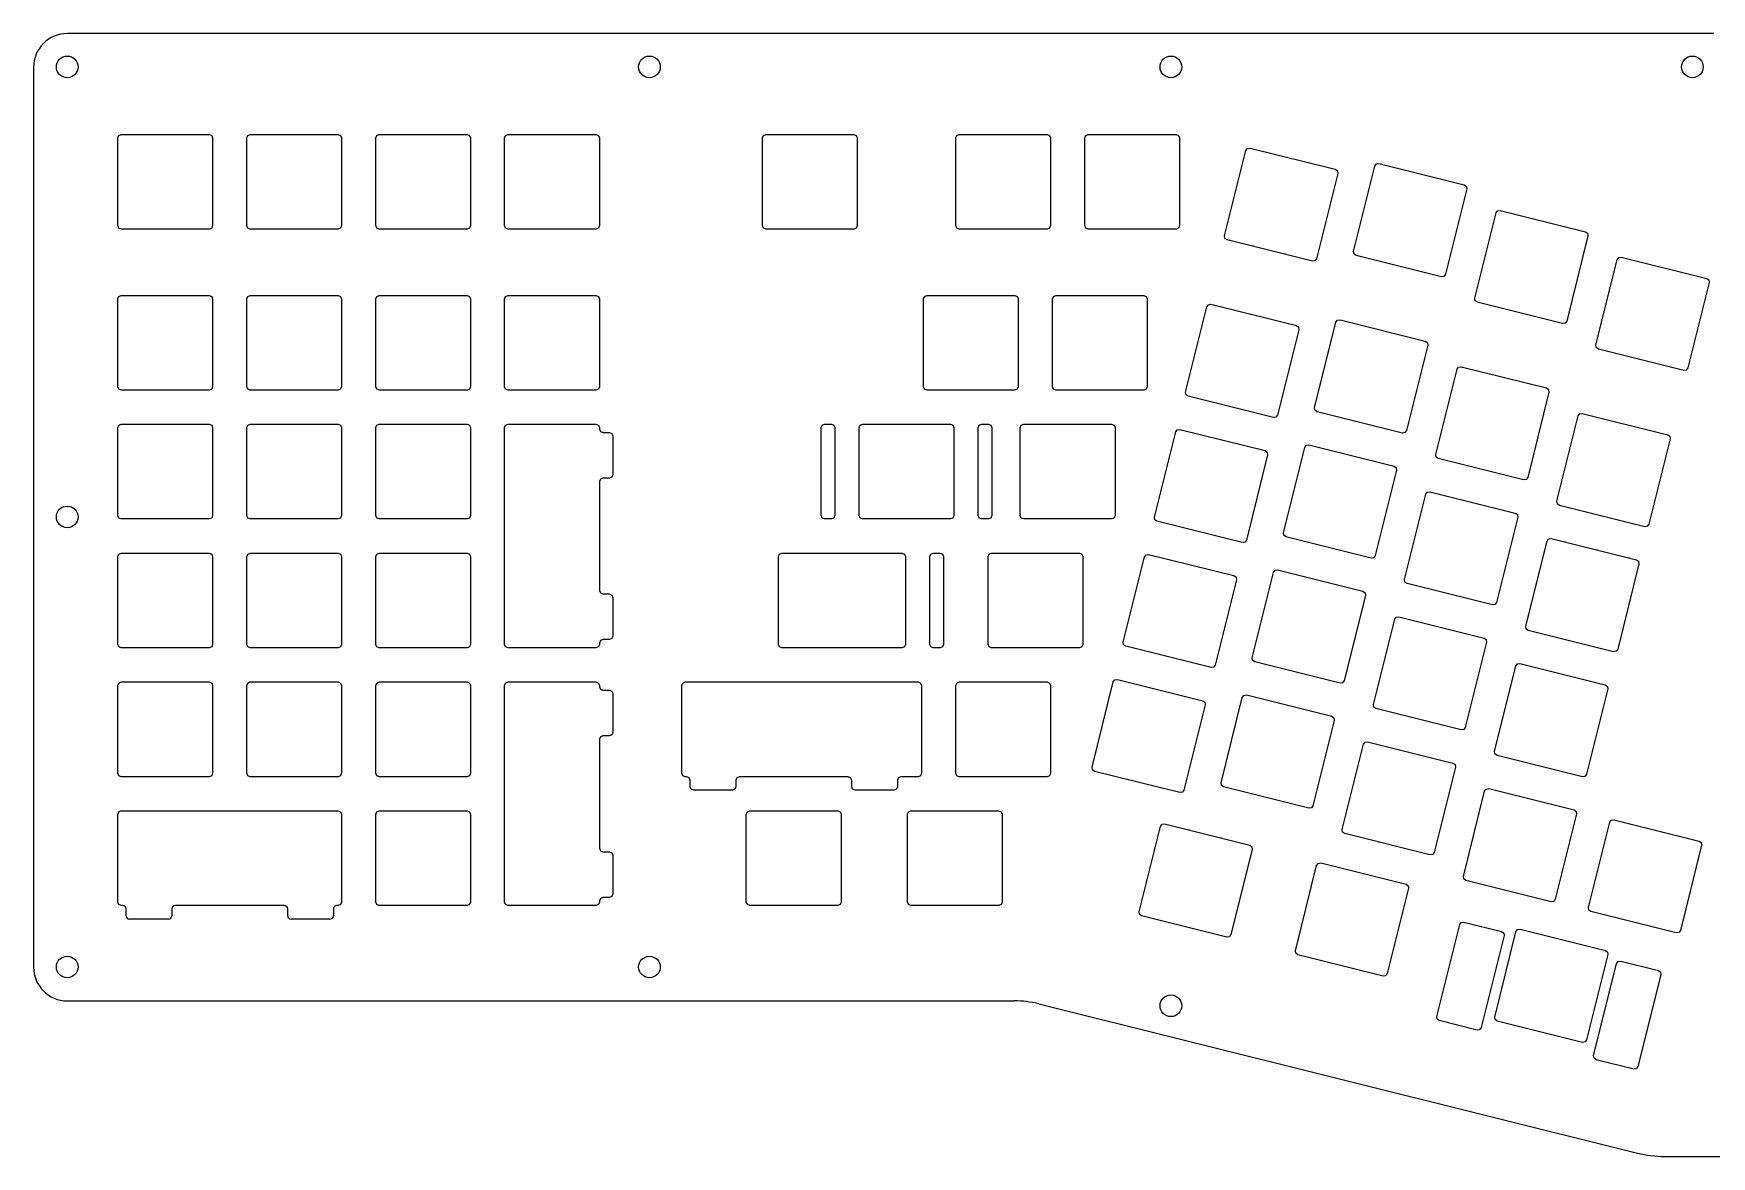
# Model space of a CAD drawing. Header units: millimetres. Extents: x -234 to 234, y -83 to 83.
# Drawn here: x -233.5 to 14.5, y -83 to 83 of the extents above; entities that cross this region are included whole.
import ezdxf

# ---------------------------------------------------------------- set-up
doc = ezdxf.new("R2010")
doc.units = ezdxf.units.MM
doc.layers.add('CUTOUTS', color=1, linetype='CONTINUOUS')
doc.layers.add('PERIMETER', color=5, linetype='CONTINUOUS')

msp = doc.modelspace()

# ---------------------------------------------------------------- linework, layer by layer
at = {"layer": 'CUTOUTS'}
for p, q in [((-221.03, 67.6), (-220.88, 67.95)), ((-221.03, 54.6), (-221.03, 67.6)), ((-220.88, 67.95), (-220.53, 68.1)), ((-220.53, 68.1), (-207.53, 68.1)), ((-207.53, 68.1), (-207.17, 67.95)), ((-207.17, 67.95), (-207.03, 67.6)), ((-207.03, 67.6), (-207.03, 54.6)), ((-201.98, 67.6), (-201.83, 67.95)), ((-201.98, 54.6), (-201.98, 67.6)), ((-201.83, 67.95), (-201.48, 68.1)), ((-201.48, 68.1), (-188.48, 68.1)), ((-188.48, 68.1), (-188.12, 67.95)), ((-188.12, 67.95), (-187.98, 67.6)), ((-187.98, 67.6), (-187.98, 54.6)), ((-182.93, 67.6), (-182.78, 67.95)), ((-182.93, 54.6), (-182.93, 67.6)), ((-182.78, 67.95), (-182.43, 68.1)), ((-182.43, 68.1), (-169.43, 68.1)), ((-169.43, 68.1), (-169.07, 67.95)), ((-169.07, 67.95), (-168.93, 67.6)), ((-168.93, 67.6), (-168.93, 54.6)), ((-163.88, 67.6), (-163.73, 67.95)), ((-163.88, 54.6), (-163.88, 67.6)), ((-163.73, 67.95), (-163.38, 68.1)), ((-163.38, 68.1), (-150.38, 68.1)), ((-150.38, 68.1), (-150.02, 67.95)), ((-150.02, 67.95), (-149.88, 67.6)), ((-149.88, 67.6), (-149.88, 54.6)), ((-125.77, 67.6), (-125.63, 67.95)), ((-125.77, 54.6), (-125.77, 67.6)), ((-125.63, 67.95), (-125.27, 68.1)), ((-125.27, 68.1), (-112.27, 68.1)), ((-112.27, 68.1), (-111.92, 67.95)), ((-111.92, 67.95), (-111.77, 67.6)), ((-111.77, 67.6), (-111.77, 54.6)), ((-97.2, 67.6), (-97.05, 67.95)), ((-97.2, 54.6), (-97.2, 67.6)), ((-97.05, 67.95), (-96.7, 68.1)), ((-96.7, 68.1), (-83.7, 68.1)), ((-83.7, 68.1), (-83.35, 67.95)), ((-83.35, 67.95), (-83.2, 67.6)), ((-83.2, 67.6), (-83.2, 54.6)), ((-78.15, 67.6), (-78, 67.95)), ((-78.15, 54.6), (-78.15, 67.6)), ((-78, 67.95), (-77.65, 68.1)), ((-77.65, 68.1), (-64.65, 68.1)), ((-64.65, 68.1), (-64.3, 67.95)), ((-64.3, 67.95), (-64.15, 67.6)), ((-64.15, 67.6), (-64.15, 54.6)), ((-57.48, 53.1), (-54.33, 65.71)), ((-54.33, 65.71), (-54.1, 66.02)), ((-54.1, 66.02), (-53.72, 66.07)), ((-53.72, 66.07), (-41.11, 62.93)), ((-40.75, 62.32), (-43.89, 49.71)), ((-41.11, 62.93), (-40.8, 62.7)), ((-40.8, 62.7), (-40.75, 62.32)), ((-38.42, 50.8), (-35.27, 63.41)), ((-35.27, 63.41), (-35.04, 63.72)), ((-35.04, 63.72), (-34.66, 63.78)), ((-34.66, 63.78), (-22.05, 60.63)), ((-21.69, 60.02), (-24.83, 47.41)), ((-22.05, 60.63), (-21.74, 60.4)), ((-21.74, 60.4), (-21.69, 60.02)), ((-220.88, 54.25), (-221.03, 54.6)), ((-207.03, 54.6), (-207.17, 54.25)), ((-201.83, 54.25), (-201.98, 54.6)), ((-187.98, 54.6), (-188.12, 54.25)), ((-182.78, 54.25), (-182.93, 54.6)), ((-168.93, 54.6), (-169.07, 54.25)), ((-163.73, 54.25), (-163.88, 54.6)), ((-149.88, 54.6), (-150.02, 54.25)), ((-125.63, 54.25), (-125.77, 54.6)), ((-111.77, 54.6), (-111.92, 54.25)), ((-97.05, 54.25), (-97.2, 54.6)), ((-83.2, 54.6), (-83.35, 54.25)), ((-78, 54.25), (-78.15, 54.6)), ((-64.15, 54.6), (-64.3, 54.25)), ((-20.51, 43.88), (-17.36, 56.49)), ((-17.36, 56.49), (-17.14, 56.8)), ((-17.14, 56.8), (-16.76, 56.86)), ((-16.76, 56.86), (-4.14, 53.71)), ((-220.53, 54.1), (-220.88, 54.25)), ((-207.53, 54.1), (-220.53, 54.1)), ((-207.17, 54.25), (-207.53, 54.1)), ((-201.48, 54.1), (-201.83, 54.25)), ((-188.48, 54.1), (-201.48, 54.1)), ((-188.12, 54.25), (-188.48, 54.1)), ((-182.43, 54.1), (-182.78, 54.25)), ((-169.43, 54.1), (-182.43, 54.1)), ((-169.07, 54.25), (-169.43, 54.1)), ((-163.38, 54.1), (-163.73, 54.25)), ((-150.38, 54.1), (-163.38, 54.1)), ((-150.02, 54.25), (-150.38, 54.1)), ((-125.27, 54.1), (-125.63, 54.25)), ((-112.27, 54.1), (-125.27, 54.1)), ((-111.92, 54.25), (-112.27, 54.1)), ((-96.7, 54.1), (-97.05, 54.25)), ((-83.7, 54.1), (-96.7, 54.1)), ((-83.35, 54.25), (-83.7, 54.1)), ((-77.65, 54.1), (-78, 54.25)), ((-64.65, 54.1), (-77.65, 54.1)), ((-64.3, 54.25), (-64.65, 54.1)), ((-57.42, 52.72), (-57.48, 53.1)), ((-57.11, 52.49), (-57.42, 52.72)), ((-44.5, 49.35), (-57.11, 52.49)), ((-3.78, 53.11), (-6.92, 40.49)), ((-4.14, 53.71), (-3.84, 53.48)), ((-3.84, 53.48), (-3.78, 53.11)), ((-43.89, 49.71), (-44.12, 49.4)), ((-38.36, 50.42), (-38.42, 50.8)), ((-38.05, 50.19), (-38.36, 50.42)), ((-25.44, 47.05), (-38.05, 50.19)), ((0.55, 49.57), (0.77, 49.88)), ((0.77, 49.88), (1.15, 49.94)), ((1.15, 49.94), (13.77, 46.79)), ((-44.12, 49.4), (-44.5, 49.35)), ((-24.83, 47.41), (-25.06, 47.1)), ((-2.6, 36.96), (0.55, 49.57)), ((-25.06, 47.1), (-25.44, 47.05)), ((14.13, 46.19), (10.99, 33.57)), ((13.77, 46.79), (14.07, 46.57)), ((14.07, 46.57), (14.13, 46.19)), ((-221.03, 43.79), (-220.88, 44.14)), ((-221.03, 30.79), (-221.03, 43.79)), ((-220.88, 44.14), (-220.53, 44.29)), ((-220.53, 44.29), (-207.53, 44.29)), ((-207.53, 44.29), (-207.17, 44.14)), ((-207.17, 44.14), (-207.03, 43.79)), ((-207.03, 43.79), (-207.03, 30.79)), ((-201.98, 43.79), (-201.83, 44.14)), ((-201.98, 30.79), (-201.98, 43.79)), ((-201.83, 44.14), (-201.48, 44.29)), ((-201.48, 44.29), (-188.48, 44.29)), ((-188.48, 44.29), (-188.12, 44.14)), ((-188.12, 44.14), (-187.98, 43.79)), ((-187.98, 43.79), (-187.98, 30.79)), ((-182.93, 43.79), (-182.78, 44.14)), ((-182.93, 30.79), (-182.93, 43.79)), ((-182.78, 44.14), (-182.43, 44.29)), ((-182.43, 44.29), (-169.43, 44.29)), ((-169.43, 44.29), (-169.07, 44.14)), ((-169.07, 44.14), (-168.93, 43.79)), ((-168.93, 43.79), (-168.93, 30.79)), ((-163.88, 43.79), (-163.73, 44.14)), ((-163.88, 30.79), (-163.88, 43.79)), ((-163.73, 44.14), (-163.38, 44.29)), ((-163.38, 44.29), (-150.38, 44.29)), ((-150.38, 44.29), (-150.02, 44.14)), ((-150.02, 44.14), (-149.88, 43.79)), ((-149.88, 43.79), (-149.88, 30.79)), ((-101.96, 43.79), (-101.82, 44.14)), ((-101.96, 30.79), (-101.96, 43.79)), ((-101.82, 44.14), (-101.46, 44.29)), ((-101.46, 44.29), (-88.46, 44.29)), ((-88.46, 44.29), (-88.11, 44.14)), ((-88.11, 44.14), (-87.96, 43.79)), ((-87.96, 43.79), (-87.96, 30.79)), ((-82.91, 43.79), (-82.77, 44.14)), ((-82.91, 30.79), (-82.91, 43.79)), ((-82.77, 44.14), (-82.41, 44.29)), ((-82.41, 44.29), (-69.41, 44.29)), ((-69.41, 44.29), (-69.06, 44.14)), ((-69.06, 44.14), (-68.91, 43.79)), ((-68.91, 43.79), (-68.91, 30.79)), ((-63.24, 29.99), (-60.09, 42.6)), ((-60.09, 42.6), (-59.86, 42.91)), ((-59.86, 42.91), (-59.49, 42.97)), ((-59.49, 42.97), (-46.87, 39.82)), ((-20.45, 43.5), (-20.51, 43.88)), ((-20.14, 43.27), (-20.45, 43.5)), ((-7.53, 40.13), (-20.14, 43.27)), ((-46.87, 39.82), (-46.56, 39.6)), ((-44.18, 27.69), (-41.03, 40.31)), ((-41.03, 40.31), (-40.8, 40.61)), ((-40.8, 40.61), (-40.42, 40.67)), ((-40.42, 40.67), (-27.81, 37.53)), ((-7.15, 40.18), (-7.53, 40.13)), ((-6.92, 40.49), (-7.15, 40.18)), ((-46.51, 39.22), (-49.65, 26.6)), ((-46.56, 39.6), (-46.51, 39.22)), ((-27.81, 37.53), (-27.5, 37.3)), ((-27.5, 37.3), (-27.45, 36.92)), ((-27.45, 36.92), (-30.59, 24.31)), ((-2.54, 36.58), (-2.6, 36.96)), ((-2.23, 36.35), (-2.54, 36.58)), ((10.38, 33.21), (-2.23, 36.35)), ((-26.27, 20.77), (-23.12, 33.39)), ((-23.12, 33.39), (-22.9, 33.7)), ((-22.9, 33.7), (-22.52, 33.75)), ((-22.52, 33.75), (-9.9, 30.61)), ((10.76, 33.26), (10.38, 33.21)), ((10.99, 33.57), (10.76, 33.26)), ((-220.88, 30.43), (-221.03, 30.79)), ((-220.53, 30.29), (-220.88, 30.43)), ((-207.53, 30.29), (-220.53, 30.29)), ((-207.17, 30.43), (-207.53, 30.29)), ((-207.03, 30.79), (-207.17, 30.43)), ((-201.83, 30.43), (-201.98, 30.79)), ((-201.48, 30.29), (-201.83, 30.43)), ((-188.48, 30.29), (-201.48, 30.29)), ((-188.12, 30.43), (-188.48, 30.29)), ((-187.98, 30.79), (-188.12, 30.43)), ((-182.78, 30.43), (-182.93, 30.79)), ((-182.43, 30.29), (-182.78, 30.43)), ((-169.43, 30.29), (-182.43, 30.29)), ((-169.07, 30.43), (-169.43, 30.29)), ((-168.93, 30.79), (-169.07, 30.43)), ((-163.73, 30.43), (-163.88, 30.79)), ((-163.38, 30.29), (-163.73, 30.43)), ((-150.38, 30.29), (-163.38, 30.29)), ((-150.02, 30.43), (-150.38, 30.29)), ((-149.88, 30.79), (-150.02, 30.43)), ((-101.82, 30.43), (-101.96, 30.79)), ((-101.46, 30.29), (-101.82, 30.43)), ((-88.46, 30.29), (-101.46, 30.29)), ((-88.11, 30.43), (-88.46, 30.29)), ((-87.96, 30.79), (-88.11, 30.43)), ((-82.77, 30.43), (-82.91, 30.79)), ((-82.41, 30.29), (-82.77, 30.43)), ((-69.41, 30.29), (-82.41, 30.29)), ((-69.06, 30.43), (-69.41, 30.29)), ((-68.91, 30.79), (-69.06, 30.43)), ((-63.18, 29.61), (-63.24, 29.99)), ((-9.54, 30), (-12.68, 17.39)), ((-9.9, 30.61), (-9.6, 30.38)), ((-9.6, 30.38), (-9.54, 30)), ((-62.87, 29.38), (-63.18, 29.61)), ((-50.26, 26.24), (-62.87, 29.38)), ((-44.12, 27.31), (-44.18, 27.69)), ((-43.81, 27.09), (-44.12, 27.31)), ((-221.03, 24.74), (-220.88, 25.09)), ((-220.88, 25.09), (-220.53, 25.24)), ((-220.53, 25.24), (-207.53, 25.24)), ((-207.53, 25.24), (-207.17, 25.09)), ((-207.17, 25.09), (-207.03, 24.74)), ((-201.98, 24.74), (-201.83, 25.09)), ((-201.83, 25.09), (-201.48, 25.24)), ((-201.48, 25.24), (-188.48, 25.24)), ((-188.48, 25.24), (-188.12, 25.09)), ((-188.12, 25.09), (-187.98, 24.74)), ((-182.93, 24.74), (-182.78, 25.09)), ((-182.78, 25.09), (-182.43, 25.24)), ((-182.43, 25.24), (-169.43, 25.24)), ((-169.43, 25.24), (-169.07, 25.09)), ((-169.07, 25.09), (-168.93, 24.74)), ((-163.88, 24.74), (-163.73, 25.09)), ((-163.73, 25.09), (-163.38, 25.24)), ((-163.38, 25.24), (-150.38, 25.24)), ((-150.38, 25.24), (-150.02, 25.09)), ((-150.02, 25.09), (-149.88, 24.74)), ((-117.09, 24.74), (-116.94, 25.09)), ((-116.94, 25.09), (-116.59, 25.24)), ((-116.59, 25.24), (-115.59, 25.24)), ((-115.59, 25.24), (-115.23, 25.09)), ((-115.23, 25.09), (-115.09, 24.74)), ((-111.49, 24.74), (-111.34, 25.09)), ((-111.34, 25.09), (-110.99, 25.24)), ((-110.99, 25.24), (-97.99, 25.24)), ((-97.99, 25.24), (-97.63, 25.09)), ((-97.63, 25.09), (-97.49, 24.74)), ((-93.89, 24.74), (-93.74, 25.09)), ((-93.74, 25.09), (-93.39, 25.24)), ((-93.39, 25.24), (-92.39, 25.24)), ((-92.39, 25.24), (-92.03, 25.09)), ((-92.03, 25.09), (-91.89, 24.74)), ((-87.67, 24.74), (-87.53, 25.09)), ((-87.53, 25.09), (-87.17, 25.24)), ((-87.17, 25.24), (-74.17, 25.24)), ((-74.17, 25.24), (-73.82, 25.09)), ((-73.82, 25.09), (-73.67, 24.74)), ((-49.88, 26.3), (-50.26, 26.24)), ((-49.65, 26.6), (-49.88, 26.3)), ((-31.2, 23.94), (-43.81, 27.09)), ((-8.36, 13.85), (-5.21, 26.47)), ((-5.21, 26.47), (-4.99, 26.78)), ((-4.99, 26.78), (-4.61, 26.83)), ((-4.61, 26.83), (8.01, 23.69)), ((-221.03, 11.74), (-221.03, 24.74)), ((-207.03, 24.74), (-207.03, 11.74)), ((-201.98, 11.74), (-201.98, 24.74)), ((-187.98, 24.74), (-187.98, 11.74)), ((-182.93, 11.74), (-182.93, 24.74)), ((-168.93, 24.74), (-168.93, 11.74)), ((-163.88, -7.31), (-163.88, 24.74)), ((-149.88, 24.74), (-149.88, 24.53)), ((-149.88, 24.53), (-149.73, 24.17)), ((-149.73, 24.17), (-149.38, 24.03)), ((-149.38, 24.03), (-148.38, 24.03)), ((-148.38, 24.03), (-148.02, 23.88)), ((-148.02, 23.88), (-147.88, 23.53)), ((-147.88, 23.53), (-147.88, 17.78)), ((-117.09, 11.74), (-117.09, 24.74)), ((-115.09, 24.74), (-115.09, 11.74)), ((-111.49, 11.74), (-111.49, 24.74)), ((-97.49, 24.74), (-97.49, 11.74)), ((-93.89, 11.74), (-93.89, 24.74)), ((-91.89, 24.74), (-91.89, 11.74)), ((-87.67, 11.74), (-87.67, 24.74)), ((-73.67, 24.74), (-73.67, 11.74)), ((-67.84, 11.51), (-64.7, 24.12)), ((-64.7, 24.12), (-64.47, 24.43)), ((-64.47, 24.43), (-64.09, 24.48)), ((-64.09, 24.48), (-51.48, 21.34)), ((-30.82, 24), (-31.2, 23.94)), ((-30.59, 24.31), (-30.82, 24)), ((8.37, 23.08), (5.22, 10.47)), ((8.01, 23.69), (8.31, 23.46)), ((8.31, 23.46), (8.37, 23.08)), ((-51.12, 20.73), (-54.26, 8.12)), ((-51.48, 21.34), (-51.17, 21.11)), ((-51.17, 21.11), (-51.12, 20.73)), ((-48.78, 9.21), (-45.64, 21.82)), ((-45.64, 21.82), (-45.41, 22.13)), ((-45.41, 22.13), (-45.03, 22.19)), ((-45.03, 22.19), (-32.42, 19.04)), ((-26.21, 20.4), (-26.27, 20.77)), ((-25.9, 20.17), (-26.21, 20.4)), ((-13.29, 17.02), (-25.9, 20.17)), ((-148.02, 17.42), (-148.38, 17.28)), ((-147.88, 17.78), (-148.02, 17.42)), ((-32.06, 18.44), (-35.2, 5.82)), ((-32.42, 19.04), (-32.11, 18.81)), ((-32.11, 18.81), (-32.06, 18.44)), ((-12.68, 17.39), (-12.91, 17.08)), ((-149.73, 17.13), (-149.88, 16.78)), ((-149.88, 16.78), (-149.88, 0.65)), ((-149.38, 17.28), (-149.73, 17.13)), ((-148.38, 17.28), (-149.38, 17.28)), ((-30.88, 2.29), (-27.73, 14.9)), ((-27.73, 14.9), (-27.5, 15.21)), ((-27.5, 15.21), (-27.13, 15.27)), ((-27.13, 15.27), (-14.51, 12.12)), ((-12.91, 17.08), (-13.29, 17.02)), ((-8.3, 13.48), (-8.36, 13.85)), ((-8, 13.25), (-8.3, 13.48)), ((4.62, 10.1), (-8, 13.25)), ((-220.88, 11.38), (-221.03, 11.74)), ((-220.53, 11.24), (-220.88, 11.38)), ((-207.53, 11.24), (-220.53, 11.24)), ((-207.17, 11.38), (-207.53, 11.24)), ((-207.03, 11.74), (-207.17, 11.38)), ((-201.83, 11.38), (-201.98, 11.74)), ((-201.48, 11.24), (-201.83, 11.38)), ((-188.48, 11.24), (-201.48, 11.24)), ((-188.12, 11.38), (-188.48, 11.24)), ((-187.98, 11.74), (-188.12, 11.38)), ((-182.78, 11.38), (-182.93, 11.74)), ((-182.43, 11.24), (-182.78, 11.38)), ((-169.43, 11.24), (-182.43, 11.24)), ((-169.07, 11.38), (-169.43, 11.24)), ((-168.93, 11.74), (-169.07, 11.38)), ((-116.94, 11.38), (-117.09, 11.74)), ((-116.59, 11.24), (-116.94, 11.38)), ((-115.59, 11.24), (-116.59, 11.24)), ((-115.23, 11.38), (-115.59, 11.24)), ((-115.09, 11.74), (-115.23, 11.38)), ((-111.34, 11.38), (-111.49, 11.74)), ((-110.99, 11.24), (-111.34, 11.38)), ((-97.99, 11.24), (-110.99, 11.24)), ((-97.63, 11.38), (-97.99, 11.24)), ((-97.49, 11.74), (-97.63, 11.38)), ((-93.74, 11.38), (-93.89, 11.74)), ((-93.39, 11.24), (-93.74, 11.38)), ((-92.39, 11.24), (-93.39, 11.24)), ((-92.03, 11.38), (-92.39, 11.24)), ((-91.89, 11.74), (-92.03, 11.38)), ((-87.53, 11.38), (-87.67, 11.74)), ((-87.17, 11.24), (-87.53, 11.38)), ((-74.17, 11.24), (-87.17, 11.24)), ((-73.82, 11.38), (-74.17, 11.24)), ((-73.67, 11.74), (-73.82, 11.38)), ((-67.79, 11.13), (-67.84, 11.51)), ((-67.48, 10.9), (-67.79, 11.13)), ((-54.87, 7.76), (-67.48, 10.9)), ((-14.15, 11.52), (-17.29, -1.1)), ((-14.51, 12.12), (-14.2, 11.9)), ((-14.2, 11.9), (-14.15, 11.52)), ((5, 10.16), (4.62, 10.1)), ((5.22, 10.47), (5, 10.16)), ((-54.49, 7.81), (-54.87, 7.76)), ((-54.26, 8.12), (-54.49, 7.81)), ((-48.73, 8.83), (-48.78, 9.21)), ((-48.42, 8.6), (-48.73, 8.83)), ((-35.81, 5.46), (-48.42, 8.6)), ((-12.97, -4.63), (-9.82, 7.98)), ((-9.82, 7.98), (-9.6, 8.29)), ((-9.6, 8.29), (-9.22, 8.35)), ((-9.22, 8.35), (3.4, 5.2)), ((-221.03, 5.69), (-220.88, 6.04)), ((-221.03, -7.31), (-221.03, 5.69)), ((-220.88, 6.04), (-220.53, 6.19)), ((-220.53, 6.19), (-207.53, 6.19)), ((-207.53, 6.19), (-207.17, 6.04)), ((-207.17, 6.04), (-207.03, 5.69)), ((-207.03, 5.69), (-207.03, -7.31)), ((-201.98, 5.69), (-201.83, 6.04)), ((-201.98, -7.31), (-201.98, 5.69)), ((-201.83, 6.04), (-201.48, 6.19)), ((-201.48, 6.19), (-188.48, 6.19)), ((-188.48, 6.19), (-188.12, 6.04)), ((-188.12, 6.04), (-187.98, 5.69)), ((-187.98, 5.69), (-187.98, -7.31)), ((-182.93, 5.69), (-182.78, 6.04)), ((-182.93, -7.31), (-182.93, 5.69)), ((-182.78, 6.04), (-182.43, 6.19)), ((-182.43, 6.19), (-169.43, 6.19)), ((-169.43, 6.19), (-169.07, 6.04)), ((-169.07, 6.04), (-168.93, 5.69)), ((-168.93, 5.69), (-168.93, -7.31)), ((-123.39, 5.69), (-123.25, 6.04)), ((-123.39, -7.31), (-123.39, 5.69)), ((-123.25, 6.04), (-122.89, 6.19)), ((-122.89, 6.19), (-105.13, 6.19)), ((-105.13, 6.19), (-104.78, 6.04)), ((-104.78, 6.04), (-104.63, 5.69)), ((-104.63, 5.69), (-104.63, -7.31)), ((-101.03, 5.69), (-100.89, 6.04)), ((-101.03, -7.31), (-101.03, 5.69)), ((-100.89, 6.04), (-100.53, 6.19)), ((-100.53, 6.19), (-99.53, 6.19)), ((-99.53, 6.19), (-99.18, 6.04)), ((-99.18, 6.04), (-99.03, 5.69)), ((-99.03, 5.69), (-99.03, -7.31)), ((-92.44, 5.69), (-92.29, 6.04)), ((-92.44, -7.31), (-92.44, 5.69)), ((-92.29, 6.04), (-91.94, 6.19)), ((-91.94, 6.19), (-78.94, 6.19)), ((-78.94, 6.19), (-78.58, 6.04)), ((-78.58, 6.04), (-78.44, 5.69)), ((-78.44, 5.69), (-78.44, -7.31)), ((-72.45, -6.98), (-69.31, 5.64)), ((-69.31, 5.64), (-69.08, 5.94)), ((-69.08, 5.94), (-68.7, 6)), ((-68.7, 6), (-56.09, 2.86)), ((-35.43, 5.51), (-35.81, 5.46)), ((-35.2, 5.82), (-35.43, 5.51)), ((3.4, 5.2), (3.7, 4.98)), ((3.7, 4.98), (3.76, 4.6)), ((-56.09, 2.86), (-55.78, 2.63)), ((-55.78, 2.63), (-55.72, 2.25)), ((-53.39, -9.28), (-50.25, 3.34)), ((-50.25, 3.34), (-50.02, 3.65)), ((-50.02, 3.65), (-49.64, 3.7)), ((-49.64, 3.7), (-37.03, 0.56)), ((3.76, 4.6), (0.62, -8.02)), ((-149.88, 0.65), (-149.73, 0.3)), ((-149.73, 0.3), (-149.38, 0.15)), ((-149.38, 0.15), (-148.38, 0.15)), ((-148.38, 0.15), (-148.02, 0)), ((-148.02, 0), (-147.88, -0.35)), ((-55.72, 2.25), (-58.87, -10.36)), ((-37.03, 0.56), (-36.72, 0.33)), ((-36.72, 0.33), (-36.66, -0.05)), ((-30.82, 1.91), (-30.88, 2.29)), ((-30.51, 1.68), (-30.82, 1.91)), ((-17.9, -1.46), (-30.51, 1.68)), ((-147.88, -0.35), (-147.88, -6.1)), ((-36.66, -0.05), (-39.81, -12.66)), ((-17.52, -1.4), (-17.9, -1.46)), ((-17.29, -1.1), (-17.52, -1.4)), ((-35.49, -16.19), (-32.34, -3.58)), ((-32.34, -3.58), (-32.11, -3.27)), ((-32.11, -3.27), (-31.73, -3.22)), ((-31.73, -3.22), (-19.12, -6.36)), ((-12.91, -5.01), (-12.97, -4.63)), ((-220.88, -7.67), (-221.03, -7.31)), ((-207.03, -7.31), (-207.17, -7.67)), ((-201.83, -7.67), (-201.98, -7.31)), ((-187.98, -7.31), (-188.12, -7.67)), ((-182.78, -7.67), (-182.93, -7.31)), ((-168.93, -7.31), (-169.07, -7.67)), ((-163.73, -7.67), (-163.88, -7.31)), ((-149.88, -7.31), (-150.02, -7.67)), ((-149.73, -6.75), (-149.88, -7.1)), ((-149.88, -7.1), (-149.88, -7.31)), ((-149.38, -6.6), (-149.73, -6.75)), ((-148.38, -6.6), (-149.38, -6.6)), ((-148.02, -6.45), (-148.38, -6.6)), ((-147.88, -6.1), (-148.02, -6.45)), ((-123.25, -7.67), (-123.39, -7.31)), ((-104.63, -7.31), (-104.78, -7.67)), ((-100.89, -7.67), (-101.03, -7.31)), ((-99.03, -7.31), (-99.18, -7.67)), ((-92.29, -7.67), (-92.44, -7.31)), ((-78.44, -7.31), (-78.58, -7.67)), ((-72.4, -7.36), (-72.45, -6.98)), ((-72.09, -7.58), (-72.4, -7.36)), ((-18.76, -6.97), (-21.9, -19.58)), ((-19.12, -6.36), (-18.81, -6.59)), ((-18.81, -6.59), (-18.76, -6.97)), ((-12.6, -5.24), (-12.91, -5.01)), ((0.01, -8.38), (-12.6, -5.24)), ((-220.53, -7.81), (-220.88, -7.67)), ((-207.53, -7.81), (-220.53, -7.81)), ((-207.17, -7.67), (-207.53, -7.81)), ((-201.48, -7.81), (-201.83, -7.67)), ((-188.48, -7.81), (-201.48, -7.81)), ((-188.12, -7.67), (-188.48, -7.81)), ((-182.43, -7.81), (-182.78, -7.67)), ((-169.43, -7.81), (-182.43, -7.81)), ((-169.07, -7.67), (-169.43, -7.81)), ((-163.38, -7.81), (-163.73, -7.67)), ((-150.38, -7.81), (-163.38, -7.81)), ((-150.02, -7.67), (-150.38, -7.81)), ((-122.89, -7.81), (-123.25, -7.67)), ((-105.13, -7.81), (-122.89, -7.81)), ((-104.78, -7.67), (-105.13, -7.81)), ((-100.53, -7.81), (-100.89, -7.67)), ((-99.53, -7.81), (-100.53, -7.81)), ((-99.18, -7.67), (-99.53, -7.81)), ((-91.94, -7.81), (-92.29, -7.67)), ((-78.94, -7.81), (-91.94, -7.81)), ((-78.58, -7.67), (-78.94, -7.81)), ((-59.48, -10.73), (-72.09, -7.58)), ((-53.34, -9.65), (-53.39, -9.28)), ((-53.03, -9.88), (-53.34, -9.65)), ((-40.42, -13.03), (-53.03, -9.88)), ((0.39, -8.32), (0.01, -8.38)), ((0.62, -8.02), (0.39, -8.32)), ((-59.1, -10.67), (-59.48, -10.73)), ((-58.87, -10.36), (-59.1, -10.67)), ((-17.58, -23.11), (-14.43, -10.5)), ((-14.43, -10.5), (-14.21, -10.19)), ((-14.21, -10.19), (-13.83, -10.14)), ((-13.83, -10.14), (-1.21, -13.28)), ((-221.03, -13.36), (-220.88, -13.01)), ((-221.03, -26.36), (-221.03, -13.36)), ((-220.88, -13.01), (-220.53, -12.86)), ((-220.53, -12.86), (-207.53, -12.86)), ((-207.53, -12.86), (-207.17, -13.01)), ((-207.17, -13.01), (-207.03, -13.36)), ((-207.03, -13.36), (-207.03, -26.36)), ((-201.98, -13.36), (-201.83, -13.01)), ((-201.98, -26.36), (-201.98, -13.36)), ((-201.83, -13.01), (-201.48, -12.86)), ((-201.48, -12.86), (-188.48, -12.86)), ((-188.48, -12.86), (-188.12, -13.01)), ((-188.12, -13.01), (-187.98, -13.36)), ((-187.98, -13.36), (-187.98, -26.36)), ((-182.93, -13.36), (-182.78, -13.01)), ((-182.93, -26.36), (-182.93, -13.36)), ((-182.78, -13.01), (-182.43, -12.86)), ((-182.43, -12.86), (-169.43, -12.86)), ((-169.43, -12.86), (-169.07, -13.01)), ((-169.07, -13.01), (-168.93, -13.36)), ((-168.93, -13.36), (-168.93, -26.36)), ((-163.88, -13.36), (-163.73, -13.01)), ((-163.88, -45.41), (-163.88, -13.36)), ((-163.73, -13.01), (-163.38, -12.86)), ((-163.38, -12.86), (-150.38, -12.86)), ((-150.38, -12.86), (-150.02, -13.01)), ((-150.02, -13.01), (-149.88, -13.36)), ((-149.88, -13.36), (-149.88, -13.57)), ((-149.88, -13.57), (-149.73, -13.93)), ((-149.73, -13.93), (-149.38, -14.07)), ((-149.38, -14.07), (-148.38, -14.07)), ((-148.38, -14.07), (-148.02, -14.22)), ((-148.02, -14.22), (-147.88, -14.57)), ((-147.88, -14.57), (-147.88, -20.32)), ((-137.68, -13.36), (-137.54, -13.01)), ((-137.68, -26.36), (-137.68, -13.36)), ((-137.54, -13.01), (-137.18, -12.86)), ((-137.18, -12.86), (-102.75, -12.86)), ((-102.75, -12.86), (-102.4, -13.01)), ((-102.4, -13.01), (-102.25, -13.36)), ((-102.25, -13.36), (-102.25, -26.36)), ((-97.2, -13.36), (-97.05, -13.01)), ((-97.2, -26.36), (-97.2, -13.36)), ((-97.05, -13.01), (-96.7, -12.86)), ((-96.7, -12.86), (-83.7, -12.86)), ((-83.7, -12.86), (-83.35, -13.01)), ((-83.35, -13.01), (-83.2, -13.36)), ((-83.2, -13.36), (-83.2, -26.36)), ((-77.06, -25.46), (-73.92, -12.85)), ((-73.92, -12.85), (-73.69, -12.54)), ((-73.69, -12.54), (-73.31, -12.48)), ((-73.31, -12.48), (-60.7, -15.63)), ((-54.86, -15.15), (-54.63, -14.84)), ((-54.63, -14.84), (-54.25, -14.78)), ((-54.25, -14.78), (-41.64, -17.93)), ((-40.04, -12.97), (-40.42, -13.03)), ((-39.81, -12.66), (-40.04, -12.97)), ((-0.85, -13.89), (-3.99, -26.5)), ((-1.21, -13.28), (-0.9, -13.51)), ((-0.9, -13.51), (-0.85, -13.89)), ((-60.33, -16.23), (-63.48, -28.85)), ((-60.7, -15.63), (-60.39, -15.86)), ((-60.39, -15.86), (-60.33, -16.23)), ((-58, -27.76), (-54.86, -15.15)), ((-35.43, -16.57), (-35.49, -16.19)), ((-35.12, -16.8), (-35.43, -16.57)), ((-22.51, -19.95), (-35.12, -16.8)), ((-41.27, -18.53), (-44.42, -31.15)), ((-41.64, -17.93), (-41.33, -18.15)), ((-41.33, -18.15), (-41.27, -18.53)), ((-21.9, -19.58), (-22.13, -19.89)), ((-149.73, -20.97), (-149.88, -21.32)), ((-149.88, -21.32), (-149.88, -37.45)), ((-149.38, -20.82), (-149.73, -20.97)), ((-148.38, -20.82), (-149.38, -20.82)), ((-148.02, -20.68), (-148.38, -20.82)), ((-147.88, -20.32), (-148.02, -20.68)), ((-40.09, -34.68), (-36.95, -22.06)), ((-36.95, -22.06), (-36.72, -21.76)), ((-36.72, -21.76), (-36.34, -21.7)), ((-36.34, -21.7), (-23.73, -24.85)), ((-22.13, -19.89), (-22.51, -19.95)), ((-17.52, -23.49), (-17.58, -23.11)), ((-17.21, -23.72), (-17.52, -23.49)), ((-4.6, -26.86), (-17.21, -23.72)), ((-220.88, -26.72), (-221.03, -26.36)), ((-220.53, -26.86), (-220.88, -26.72)), ((-207.53, -26.86), (-220.53, -26.86)), ((-207.17, -26.72), (-207.53, -26.86)), ((-207.03, -26.36), (-207.17, -26.72)), ((-201.83, -26.72), (-201.98, -26.36)), ((-201.48, -26.86), (-201.83, -26.72)), ((-188.48, -26.86), (-201.48, -26.86)), ((-188.12, -26.72), (-188.48, -26.86)), ((-187.98, -26.36), (-188.12, -26.72)), ((-182.78, -26.72), (-182.93, -26.36)), ((-182.43, -26.86), (-182.78, -26.72)), ((-169.43, -26.86), (-182.43, -26.86)), ((-169.07, -26.72), (-169.43, -26.86)), ((-168.93, -26.36), (-169.07, -26.72)), ((-137.54, -26.72), (-137.68, -26.36)), ((-137.18, -26.86), (-137.54, -26.72)), ((-136.97, -26.86), (-137.18, -26.86)), ((-136.62, -27.01), (-136.97, -26.86)), ((-136.47, -27.36), (-136.62, -27.01)), ((-129.57, -27.01), (-129.72, -27.36)), ((-129.22, -26.86), (-129.57, -27.01)), ((-113.09, -26.86), (-129.22, -26.86)), ((-112.74, -27.01), (-113.09, -26.86)), ((-112.59, -27.36), (-112.74, -27.01)), ((-105.7, -27.01), (-105.84, -27.36)), ((-105.34, -26.86), (-105.7, -27.01)), ((-102.75, -26.86), (-105.34, -26.86)), ((-102.4, -26.72), (-102.75, -26.86)), ((-102.25, -26.36), (-102.4, -26.72)), ((-97.05, -26.72), (-97.2, -26.36)), ((-96.7, -26.86), (-97.05, -26.72)), ((-83.7, -26.86), (-96.7, -26.86)), ((-83.35, -26.72), (-83.7, -26.86)), ((-83.2, -26.36), (-83.35, -26.72)), ((-77.01, -25.84), (-77.06, -25.46)), ((-76.7, -26.07), (-77.01, -25.84)), ((-64.08, -29.21), (-76.7, -26.07)), ((-23.36, -25.45), (-26.51, -38.07)), ((-23.73, -24.85), (-23.42, -25.07)), ((-23.42, -25.07), (-23.36, -25.45)), ((-4.22, -26.81), (-4.6, -26.86)), ((-3.99, -26.5), (-4.22, -26.81)), ((-136.47, -28.36), (-136.47, -27.36)), ((-136.32, -28.72), (-136.47, -28.36)), ((-135.97, -28.86), (-136.32, -28.72)), ((-130.22, -28.86), (-135.97, -28.86)), ((-129.87, -28.72), (-130.22, -28.86)), ((-129.72, -28.36), (-129.87, -28.72)), ((-129.72, -27.36), (-129.72, -28.36)), ((-112.59, -28.36), (-112.59, -27.36)), ((-112.45, -28.72), (-112.59, -28.36)), ((-112.09, -28.86), (-112.45, -28.72)), ((-106.34, -28.86), (-112.09, -28.86)), ((-105.99, -28.72), (-106.34, -28.86)), ((-105.84, -28.36), (-105.99, -28.72)), ((-105.84, -27.36), (-105.84, -28.36)), ((-63.71, -29.16), (-64.08, -29.21)), ((-63.48, -28.85), (-63.71, -29.16)), ((-57.95, -28.14), (-58, -27.76)), ((-57.64, -28.37), (-57.95, -28.14)), ((-45.02, -31.51), (-57.64, -28.37)), ((-22.19, -41.6), (-19.04, -28.98)), ((-19.04, -28.98), (-18.81, -28.68)), ((-18.81, -28.68), (-18.43, -28.62)), ((-18.43, -28.62), (-5.82, -31.76)), ((-220.53, -31.91), (-188.48, -31.91)), ((-188.48, -31.91), (-188.12, -32.06)), ((-188.12, -32.06), (-187.98, -32.41)), ((-182.93, -32.41), (-182.78, -32.06)), ((-182.78, -32.06), (-182.43, -31.91)), ((-182.43, -31.91), (-169.43, -31.91)), ((-169.43, -31.91), (-169.07, -32.06)), ((-169.07, -32.06), (-168.93, -32.41)), ((-128.16, -32.41), (-128.01, -32.06)), ((-128.01, -32.06), (-127.66, -31.91)), ((-127.66, -31.91), (-114.66, -31.91)), ((-114.66, -31.91), (-114.3, -32.06)), ((-114.3, -32.06), (-114.16, -32.41)), ((-104.34, -32.41), (-104.2, -32.06)), ((-104.2, -32.06), (-103.84, -31.91)), ((-103.84, -31.91), (-90.84, -31.91)), ((-90.84, -31.91), (-90.49, -32.06)), ((-90.49, -32.06), (-90.34, -32.41)), ((-44.65, -31.45), (-45.02, -31.51)), ((-44.42, -31.15), (-44.65, -31.45)), ((-5.82, -31.76), (-5.51, -31.99)), ((-5.51, -31.99), (-5.46, -32.37)), ((-221.03, -45.41), (-221.03, -32.41)), ((-187.98, -32.41), (-187.98, -45.41)), ((-182.93, -45.41), (-182.93, -32.41)), ((-168.93, -32.41), (-168.93, -45.41)), ((-128.16, -45.41), (-128.16, -32.41)), ((-114.16, -32.41), (-114.16, -45.41)), ((-104.34, -45.41), (-104.34, -32.41)), ((-90.34, -32.41), (-90.34, -45.41)), ((-70.12, -46.83), (-66.97, -34.21)), ((-66.97, -34.21), (-66.75, -33.9)), ((-66.75, -33.9), (-66.37, -33.85)), ((-66.37, -33.85), (-53.75, -36.99)), ((-40.04, -35.06), (-40.09, -34.68)), ((-5.46, -32.37), (-8.6, -44.98)), ((-3.7, -46.21), (-0.56, -33.59)), ((-0.56, -33.59), (-0.33, -33.28)), ((-0.33, -33.28), (0.05, -33.23)), ((0.05, -33.23), (12.66, -36.37)), ((-53.75, -36.99), (-53.45, -37.22)), ((-39.73, -35.28), (-40.04, -35.06)), ((-27.12, -38.43), (-39.73, -35.28)), ((13.03, -36.98), (9.88, -49.59)), ((12.66, -36.37), (12.97, -36.6)), ((12.97, -36.6), (13.03, -36.98)), ((-149.88, -37.45), (-149.73, -37.8)), ((-149.73, -37.8), (-149.38, -37.95)), ((-149.38, -37.95), (-148.38, -37.95)), ((-148.38, -37.95), (-148.02, -38.1)), ((-148.02, -38.1), (-147.88, -38.45)), ((-147.88, -38.45), (-147.88, -44.2)), ((-53.39, -37.6), (-56.53, -50.21)), ((-53.45, -37.22), (-53.39, -37.6)), ((-43.87, -39.97), (-43.64, -39.67)), ((-43.64, -39.67), (-43.26, -39.61)), ((-43.26, -39.61), (-30.65, -42.75)), ((-26.74, -38.37), (-27.12, -38.43)), ((-26.51, -38.07), (-26.74, -38.37)), ((-47.01, -52.59), (-43.87, -39.97)), ((-22.13, -41.98), (-22.19, -41.6)), ((-21.82, -42.2), (-22.13, -41.98)), ((-148.02, -44.55), (-148.38, -44.7)), ((-147.88, -44.2), (-148.02, -44.55)), ((-30.28, -43.36), (-33.43, -55.97)), ((-30.65, -42.75), (-30.34, -42.98)), ((-30.34, -42.98), (-30.28, -43.36)), ((-9.21, -45.35), (-21.82, -42.2)), ((-220.88, -45.77), (-221.03, -45.41)), ((-220.53, -45.91), (-220.88, -45.77)), ((-220.31, -45.91), (-220.53, -45.91)), ((-219.81, -47.41), (-219.81, -46.41)), ((-213.06, -46.41), (-213.06, -47.41)), ((-196.44, -45.91), (-212.56, -45.91)), ((-195.94, -47.41), (-195.94, -46.41)), ((-189.19, -46.41), (-189.19, -47.41)), ((-188.48, -45.91), (-188.69, -45.91)), ((-188.12, -45.77), (-188.48, -45.91)), ((-187.98, -45.41), (-188.12, -45.77)), ((-182.78, -45.77), (-182.93, -45.41)), ((-182.43, -45.91), (-182.78, -45.77)), ((-169.43, -45.91), (-182.43, -45.91)), ((-169.07, -45.77), (-169.43, -45.91)), ((-168.93, -45.41), (-169.07, -45.77)), ((-163.73, -45.77), (-163.88, -45.41)), ((-163.38, -45.91), (-163.73, -45.77)), ((-150.38, -45.91), (-163.38, -45.91)), ((-150.02, -45.77), (-150.38, -45.91)), ((-149.88, -45.41), (-150.02, -45.77)), ((-149.73, -44.85), (-149.88, -45.2)), ((-149.88, -45.2), (-149.88, -45.41)), ((-149.38, -44.7), (-149.73, -44.85)), ((-148.38, -44.7), (-149.38, -44.7)), ((-128.01, -45.77), (-128.16, -45.41)), ((-127.66, -45.91), (-128.01, -45.77)), ((-114.66, -45.91), (-127.66, -45.91)), ((-114.3, -45.77), (-114.66, -45.91)), ((-114.16, -45.41), (-114.3, -45.77)), ((-104.2, -45.77), (-104.34, -45.41)), ((-103.84, -45.91), (-104.2, -45.77)), ((-90.84, -45.91), (-103.84, -45.91)), ((-90.49, -45.77), (-90.84, -45.91)), ((-90.34, -45.41), (-90.49, -45.77)), ((-70.06, -47.2), (-70.12, -46.83)), ((-8.83, -45.29), (-9.21, -45.35)), ((-8.6, -44.98), (-8.83, -45.29)), ((-3.65, -46.58), (-3.7, -46.21)), ((-3.34, -46.81), (-3.65, -46.58)), ((9.28, -49.96), (-3.34, -46.81)), ((-213.56, -47.91), (-219.31, -47.91)), ((-189.69, -47.91), (-195.44, -47.91)), ((-69.75, -47.43), (-70.06, -47.2)), ((-57.14, -50.58), (-69.75, -47.43)), ((-26.1, -62.32), (-22.71, -48.73)), ((-22.71, -48.73), (-22.49, -48.42)), ((-22.49, -48.42), (-22.11, -48.37)), ((-22.11, -48.37), (-16.53, -49.76)), ((-14.41, -49.77), (-14.18, -49.46)), ((-14.18, -49.46), (-13.8, -49.41)), ((-13.8, -49.41), (-1.19, -52.55)), ((9.88, -49.59), (9.65, -49.9)), ((-56.76, -50.52), (-57.14, -50.58)), ((-56.53, -50.21), (-56.76, -50.52)), ((-16.17, -50.36), (-19.55, -63.95)), ((-17.55, -62.39), (-14.41, -49.77)), ((-16.53, -49.76), (-16.22, -49.99)), ((-16.22, -49.99), (-16.17, -50.36)), ((9.65, -49.9), (9.28, -49.96)), ((-46.96, -52.96), (-47.01, -52.59)), ((-46.65, -53.19), (-46.96, -52.96)), ((-34.03, -56.34), (-46.65, -53.19)), ((-0.82, -53.16), (-3.97, -65.77)), ((-2.94, -68.09), (0.45, -54.51)), ((-1.19, -52.55), (-0.88, -52.78)), ((-0.88, -52.78), (-0.82, -53.16)), ((0.45, -54.51), (0.68, -54.2)), ((0.68, -54.2), (1.06, -54.14)), ((1.06, -54.14), (6.64, -55.53)), ((-33.66, -56.28), (-34.03, -56.34)), ((-33.43, -55.97), (-33.66, -56.28)), ((7, -56.14), (3.61, -69.72)), ((6.64, -55.53), (6.94, -55.76)), ((6.94, -55.76), (7, -56.14)), ((-26.05, -62.69), (-26.1, -62.32)), ((-25.74, -62.92), (-26.05, -62.69)), ((-20.16, -64.31), (-25.74, -62.92)), ((-19.78, -64.26), (-20.16, -64.31)), ((-19.55, -63.95), (-19.78, -64.26)), ((-17.5, -62.76), (-17.55, -62.39)), ((-17.19, -62.99), (-17.5, -62.76)), ((-4.57, -66.14), (-17.19, -62.99)), ((-4.2, -66.08), (-4.57, -66.14)), ((-3.97, -65.77), (-4.2, -66.08)), ((-2.88, -68.47), (-2.94, -68.09)), ((-2.57, -68.7), (-2.88, -68.47)), ((3.01, -70.09), (-2.57, -68.7)), ((3.39, -70.03), (3.01, -70.09)), ((3.61, -69.72), (3.39, -70.03))]:
    msp.add_line(p, q, dxfattribs=at)
for centre in [(-228.53, 78.07), (-142.48, 78.07), (-65.41, 78.07), (11.66, 78.07), (-228.53, 11.54), (-228.53, -54.99), (-142.48, -54.99), (-65.41, -60.72)]:
    msp.add_circle(centre, 1.6, dxfattribs=at)
for centre, start, end in [((-220.53, -32.41), 90, 180), ((-220.31, -46.41), 0, 90), ((-212.56, -46.41), 90, 180), ((-196.44, -46.41), 0, 90), ((-188.69, -46.41), 90, 180), ((-219.31, -47.41), 180, 270), ((-213.56, -47.41), 270, 360), ((-195.44, -47.41), 180, 270), ((-189.69, -47.41), 270, 360)]:
    msp.add_arc(centre, 0.5, start, end, dxfattribs=at)
at = {"layer": 'PERIMETER'}
for p, q in [((14.82, 83), (-228.5, 83)), ((-233.5, 78), (-233.5, -55)), ((-228.5, -60), (-88.57, -60)), ((-84.94, -60.45), (3.56, -82.51)), ((7.55, -83), (35.95, -83))]:
    msp.add_line(p, q, dxfattribs=at)
for centre, radius, start, end in [((-228.5, 78), 5, 90, 180), ((-228.5, -55), 5, 180, 270), ((-88.57, -75), 15, 76.0003, 90), ((7.55, -66.5), 16.5, 256.0003, 270)]:
    msp.add_arc(centre, radius, start, end, dxfattribs=at)

doc.saveas('drawing.dxf')
